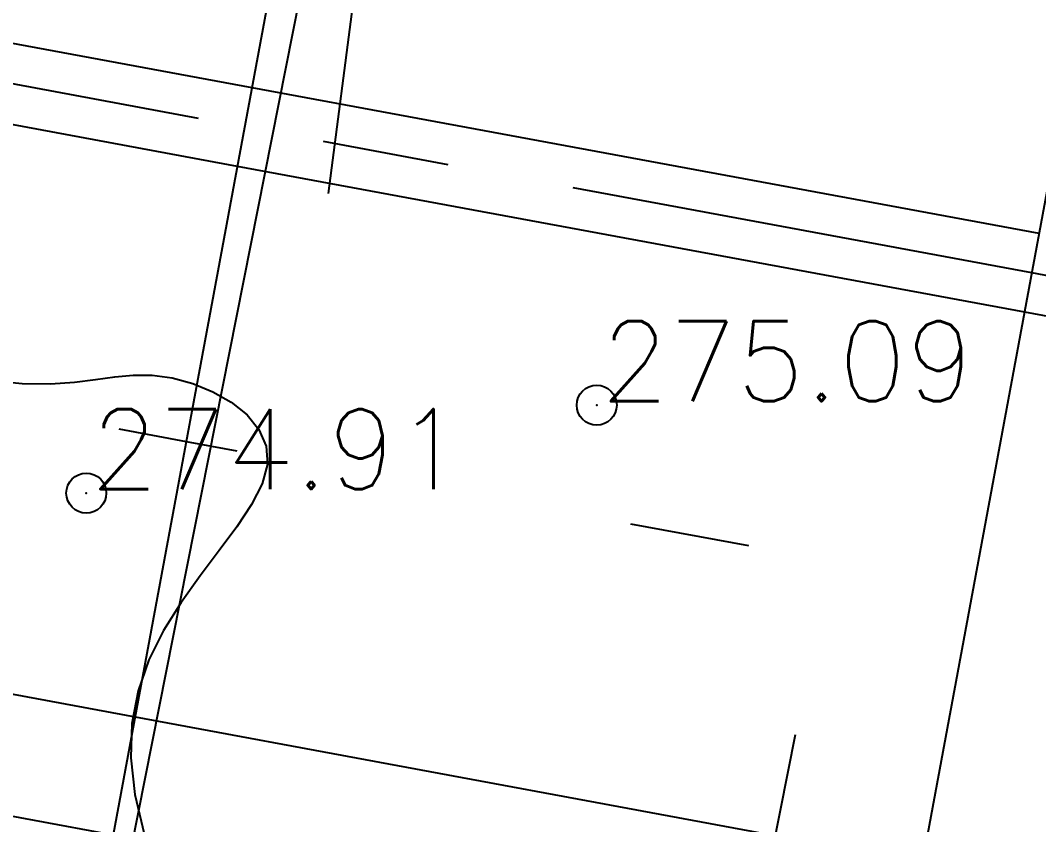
# Model space of a CAD drawing. Header units: millimetres. Extents: x 524954 to 526204, y 9523489 to 9524010.
# Drawn here: x 525452 to 525464.72, y 9523635.48 to 9523645.53 of the extents above; entities that cross this region are included whole.
import ezdxf

# ---------------------------------------------------------------- set-up
doc = ezdxf.new("R2010")
doc.units = ezdxf.units.MM
doc.header["$PDMODE"] = 32
doc.header["$PDSIZE"] = 0.5
doc.linetypes.add('AXES2', pattern=[28.575, 19.05, -3.175, 3.175, -3.175])
doc.linetypes.add('T1', pattern=[13, 3, -10])
for name, color, linetype in [('CN_05_00', 6, 'Continuous'), ("Route - Bretelle d'entrée - Tabulations", 7, 'Continuous'), ('Route - Bretelle de sortie - Tabulations', 7, 'Continuous'), ('Route - Bretelle de sortie - Textes - Arcs', 7, 'Continuous'), ('Route - Route de la corniche de Brazzaville - Restitution en plan - Axe', 1, 'AXES2'), ('Route - Route de la corniche de Brazzaville - Restitution en plan - GEM_1_2TPC', 7, 'Continuous'), ('Route - Route de la corniche de Brazzaville - Restitution en plan - GEM_Trottoir', 7, 'Continuous'), ('Route - Route de la corniche de Brazzaville - Restitution en plan - GEM_VOIE 1', 7, 'Continuous'), ('Route - Route de la corniche de Brazzaville - Restitution en plan - GEM_VOIE 2', 7, 'Continuous'), ('Route - Route de la corniche de Brazzaville - Tabulations', 7, 'Continuous'), ('TopoAlt', 3, 'Continuous'), ('TOPOJIS', 7, 'Continuous')]:
    doc.layers.add(name, color=color, linetype=linetype)
doc.styles.add('Simplex 1.0', font='Simplex.shx', dxfattribs={"width": 0.99, "height": 1})

# ---------------------------------------------------------------- blocks, each defined once
blk = doc.blocks.new('TCPOINT M')
at = {"color": 0}
blk.add_point((0, 0), dxfattribs=at)
at = {"layer": 'TopoAlt', "style": 'Simplex 1.0', "width": 0.99}
blk.add_attdef('ALT', (0.15, 0.15), '', height=1, dxfattribs=at)

msp = doc.modelspace()

# ---------------------------------------------------------------- linework, layer by layer
at = {"layer": 'CN_05_00', "elevation": 275, "flags": 128}
msp.add_lwpolyline([(525451.603, 9523641.036), (525452.021, 9523640.993), (525452.373, 9523640.987), (525452.674, 9523641.008), (525452.937, 9523641.041), (525453.177, 9523641.076), (525453.407, 9523641.099), (525453.644, 9523641.097), (525453.895, 9523641.062), (525454.152, 9523640.992), (525454.403, 9523640.89), (525454.633, 9523640.758), (525454.83, 9523640.6), (525454.979, 9523640.416), (525455.069, 9523640.211), (525455.086, 9523639.985), (525455.021, 9523639.741), (525454.887, 9523639.48), (525454.701, 9523639.201), (525454.48, 9523638.905), (525454.243, 9523638.59), (525454.006, 9523638.258), (525453.787, 9523637.908), (525453.603, 9523637.54), (525453.47, 9523637.154), (525453.393, 9523636.746), (525453.378, 9523636.314), (525453.427, 9523635.855), (525453.547, 9523635.366)], dxfattribs=at)
at = {"layer": "Route - Bretelle d'entrée - Tabulations"}
msp.add_line((525455.846, 9523643.368), (525458.453, 9523663.198), dxfattribs=at)
at = {"layer": 'Route - Bretelle de sortie - Tabulations'}
msp.add_line((525461.676, 9523636.604), (525457.788, 9523616.986), dxfattribs=at)
at = {"layer": 'Route - Bretelle de sortie - Textes - Arcs'}
msp.add_line((525452.023, 9523628.322), (525465.631, 9523696.987), dxfattribs=at)
at = {"layer": 'Route - Route de la corniche de Brazzaville - Restitution en plan - Axe', "ltscale": 0.5, "flags": 128}
msp.add_lwpolyline([(525226.636, 9523750.387), (525229.419, 9523749.254), (525234.047, 9523747.362), (525238.644, 9523745.395), (525243.2, 9523743.336), (525247.714, 9523741.187), (525252.185, 9523738.947), (525256.609, 9523736.619), (525265.351, 9523731.763), (525274.078, 9523726.881), (525282.806, 9523721.998), (525286.095, 9523720.158), (525291.533, 9523717.116), (525300.26, 9523712.234), (525308.987, 9523707.351), (525317.714, 9523702.469), (525326.441, 9523697.586), (525335.168, 9523692.704), (525343.895, 9523687.821), (525352.622, 9523682.939), (525354.664, 9523681.796), (525361.349, 9523678.056), (525363.343, 9523676.941), (525370.076, 9523673.174), (525374.47, 9523670.787), (525378.91, 9523668.488), (525383.395, 9523666.279), (525387.923, 9523664.159), (525392.493, 9523662.13), (525397.103, 9523660.194), (525401.61, 9523658.404), (525406.433, 9523656.599), (525411.151, 9523654.942), (525415.9, 9523653.38), (525418.081, 9523652.697), (525421.776, 9523651.591), (525425.489, 9523650.542), (525430.323, 9523649.267), (525435.183, 9523648.089), (525440.064, 9523647.009), (525444.967, 9523646.027), (525454.799, 9523644.202), (525464.631, 9523642.379), (525474.464, 9523640.556), (525484.296, 9523638.733), (525494.129, 9523636.91), (525503.961, 9523635.088), (525513.794, 9523633.265), (525523.626, 9523631.442), (525533.459, 9523629.619), (525543.291, 9523627.797), (525553.124, 9523625.974), (525557.224, 9523625.214), (525562.956, 9523624.151), (525572.789, 9523622.328), (525582.622, 9523620.512), (525587.548, 9523619.655), (525592.483, 9523618.853), (525597.427, 9523618.106), (525602.379, 9523617.413), (525607.338, 9523616.776), (525612.304, 9523616.194), (525617.276, 9523615.667), (525622.254, 9523615.195), (525627.237, 9523614.779), (525632.224, 9523614.418), (525637.214, 9523614.112), (525642.208, 9523613.862), (525647.204, 9523613.668), (525652.202, 9523613.529), (525657.201, 9523613.445), (525662.201, 9523613.417), (525667.201, 9523613.445), (525672.2, 9523613.528), (525677.199, 9523613.667), (525682.195, 9523613.861), (525687.188, 9523614.111), (525692.179, 9523614.416), (525697.166, 9523614.777), (525702.149, 9523615.193), (525707.126, 9523615.664), (525712.099, 9523616.191), (525717.065, 9523616.773), (525722.024, 9523617.41), (525726.976, 9523618.102), (525731.92, 9523618.849), (525736.855, 9523619.651), (525741.781, 9523620.507), (525746.697, 9523621.419), (525751.603, 9523622.385), (525756.498, 9523623.405), (525761.381, 9523624.48), (525766.252, 9523625.609), (525771.11, 9523626.792), (525775.954, 9523628.028), (525780.785, 9523629.319), (525785.601, 9523630.663), (525790.401, 9523632.061), (525795.186, 9523633.512), (525799.954, 9523635.016), (525804.706, 9523636.573), (525809.44, 9523638.182), (525814.155, 9523639.844), (525818.852, 9523641.559), (525823.53, 9523643.325), (525828.187, 9523645.143), (525832.825, 9523647.013), (525837.441, 9523648.934), (525842.035, 9523650.907), (525846.607, 9523652.93), (525851.157, 9523655.004), (525855.683, 9523657.129), (525860.185, 9523659.304), (525864.663, 9523661.528), (525869.116, 9523663.802), (525873.543, 9523666.126), (525877.945, 9523668.499), (525882.319, 9523670.92), (525886.666, 9523673.39), (525890.986, 9523675.908), (525895.278, 9523678.473), (525899.54, 9523681.087), (525903.774, 9523683.747), (525907.977, 9523686.454), (525912.15, 9523689.208), (525916.293, 9523692.008), (525920.404, 9523694.854), (525924.483, 9523697.746), (525928.53, 9523700.682), (525932.544, 9523703.664), (525936.524, 9523706.69), (525940.471, 9523709.759), (525944.383, 9523712.873), (525948.26, 9523716.03), (525952.103, 9523719.229), (525955.909, 9523722.472), (525959.679, 9523725.756), (525963.412, 9523729.082), (525967.108, 9523732.449), (525970.767, 9523735.857), (525974.387, 9523739.306), (525977.969, 9523742.794), (525981.512, 9523746.322), (525985.016, 9523749.889), (525988.479, 9523753.495), (525991.903, 9523757.14), (525995.285, 9523760.822), (525998.627, 9523764.541), (526001.927, 9523768.297), (526005.185, 9523772.09), (526008.401, 9523775.919), (526011.574, 9523779.783), (526014.704, 9523783.682), (526017.79, 9523787.616), (526020.832, 9523791.583), (526023.831, 9523795.585), (526026.784, 9523799.619), (526029.693, 9523803.686), (526032.556, 9523807.785), (526035.373, 9523811.916), (526038.145, 9523816.077), (526040.87, 9523820.27), (526043.548, 9523824.492), (526046.182, 9523828.742), (526051.428, 9523837.255), (526056.675, 9523845.768), (526059.298, 9523850.024), (526061.922, 9523854.281), (526064.055, 9523857.742)], dxfattribs=at)
at = {"layer": 'Route - Route de la corniche de Brazzaville - Restitution en plan - GEM_1_2TPC', "flags": 128}
for points in [[(525392.962, 9523663.216), (525397.502, 9523661.172), (525401.947, 9523659.277), (525406.709, 9523657.357), (525411.37, 9523655.588), (525416.069, 9523653.91), (525418.228, 9523653.175), (525421.916, 9523652.071), (525425.621, 9523651.024), (525430.446, 9523649.752), (525435.296, 9523648.576), (525440.168, 9523647.498), (525445.06, 9523646.518), (525454.89, 9523644.693), (525464.723, 9523642.87)], [(525392.024, 9523661.045), (525396.703, 9523659.215), (525401.273, 9523657.53), (525406.158, 9523655.84), (525410.931, 9523654.296), (525415.732, 9523652.849), (525417.934, 9523652.219), (525421.637, 9523651.111), (525425.356, 9523650.059), (525430.201, 9523648.782), (525435.07, 9523647.602), (525439.961, 9523646.52), (525444.874, 9523645.536), (525454.708, 9523643.71), (525464.54, 9523641.887), (525474.373, 9523640.064)]]:
    msp.add_lwpolyline(points, dxfattribs=at)
at = {"layer": 'Route - Route de la corniche de Brazzaville - Restitution en plan - GEM_Trottoir', "flags": 128}
msp.add_lwpolyline([(525384.349, 9523655.03), (525388.654, 9523653.242), (525393.489, 9523651.346), (525398.212, 9523649.601), (525403.262, 9523647.849), (525408.195, 9523646.248), (525413.157, 9523644.748), (525415.433, 9523644.096), (525419.262, 9523642.949), (525423.107, 9523641.862), (525428.116, 9523640.542), (525433.15, 9523639.322), (525438.208, 9523638.203), (525443.287, 9523637.185), (525453.158, 9523635.352), (525462.991, 9523633.53), (525472.823, 9523631.707)], dxfattribs=at)
at = {"layer": 'Route - Route de la corniche de Brazzaville - Restitution en plan - GEM_VOIE 1', "linetype": 'T1', "ltscale": 0.5, "flags": 128}
msp.add_lwpolyline([(525224.038, 9523745.506), (525227.346, 9523744.16), (525231.934, 9523742.285), (525236.429, 9523740.361), (525240.885, 9523738.347), (525245.3, 9523736.245), (525249.672, 9523734.055), (525254, 9523731.778), (525262.666, 9523726.963), (525271.393, 9523722.081), (525280.12, 9523717.199), (525283.41, 9523715.358), (525288.847, 9523712.316), (525297.574, 9523707.434), (525306.301, 9523702.551), (525315.028, 9523697.669), (525323.755, 9523692.786), (525332.483, 9523687.904), (525341.21, 9523683.021), (525349.937, 9523678.139), (525351.979, 9523676.996), (525358.664, 9523673.256), (525360.658, 9523672.141), (525367.496, 9523668.537), (525372.041, 9523666.209), (525376.629, 9523663.974), (525381.259, 9523661.833), (525385.929, 9523659.785), (525390.636, 9523657.832), (525395.38, 9523655.975), (525400.013, 9523654.265), (525404.966, 9523652.549), (525409.805, 9523650.982), (525414.671, 9523649.513), (525416.904, 9523648.874), (525420.659, 9523647.75), (525424.43, 9523646.684), (525429.342, 9523645.389), (525434.279, 9523644.193), (525439.239, 9523643.095), (525444.22, 9523642.097), (525454.07, 9523640.269), (525463.902, 9523638.446), (525473.735, 9523636.623), (525483.567, 9523634.8), (525493.4, 9523632.977), (525503.232, 9523631.155), (525513.065, 9523629.332), (525522.897, 9523627.509), (525532.73, 9523625.686), (525542.562, 9523623.864), (525552.395, 9523622.041), (525556.495, 9523621.281), (525562.227, 9523620.218), (525572.059, 9523618.395), (525581.915, 9523616.575), (525586.885, 9523615.711), (525591.864, 9523614.901), (525596.851, 9523614.147), (525601.847, 9523613.449), (525606.85, 9523612.806), (525611.861, 9523612.218), (525616.877, 9523611.687), (525621.899, 9523611.211), (525626.926, 9523610.791), (525631.957, 9523610.427), (525636.992, 9523610.119), (525642.03, 9523609.866), (525647.071, 9523609.67), (525652.113, 9523609.53), (525657.157, 9523609.445), (525662.201, 9523609.417), (525667.246, 9523609.445), (525672.289, 9523609.529), (525677.332, 9523609.669), (525682.372, 9523609.865), (525687.41, 9523610.117), (525692.445, 9523610.425), (525697.477, 9523610.789), (525702.504, 9523611.208), (525707.526, 9523611.684), (525712.542, 9523612.215), (525717.552, 9523612.802), (525722.555, 9523613.445), (525727.551, 9523614.143), (525732.539, 9523614.897), (525737.518, 9523615.706), (525742.488, 9523616.57), (525747.448, 9523617.49), (525752.397, 9523618.464), (525757.336, 9523619.494), (525762.262, 9523620.578), (525767.176, 9523621.717), (525772.077, 9523622.91), (525776.965, 9523624.158), (525781.839, 9523625.46), (525786.697, 9523626.817), (525791.541, 9523628.227), (525796.368, 9523629.69), (525801.179, 9523631.208), (525805.972, 9523632.778), (525810.748, 9523634.402), (525815.506, 9523636.079), (525820.245, 9523637.809), (525824.964, 9523639.591), (525829.663, 9523641.425), (525834.341, 9523643.312), (525838.998, 9523645.25), (525843.634, 9523647.24), (525848.246, 9523649.282), (525852.836, 9523651.374), (525857.403, 9523653.518), (525861.945, 9523655.712), (525866.463, 9523657.956), (525870.955, 9523660.25), (525875.422, 9523662.594), (525879.862, 9523664.988), (525884.276, 9523667.431), (525888.662, 9523669.923), (525893.02, 9523672.463), (525897.349, 9523675.052), (525901.65, 9523677.688), (525905.921, 9523680.372), (525910.162, 9523683.104), (525914.372, 9523685.882), (525918.551, 9523688.707), (525922.699, 9523691.578), (525926.814, 9523694.495), (525930.897, 9523697.458), (525934.946, 9523700.466), (525938.962, 9523703.519), (525942.944, 9523706.616), (525946.891, 9523709.757), (525950.803, 9523712.942), (525954.679, 9523716.17), (525958.519, 9523719.441), (525962.323, 9523722.754), (525966.09, 9523726.11), (525969.819, 9523729.507), (525973.51, 9523732.945), (525977.162, 9523736.425), (525980.776, 9523739.944), (525984.35, 9523743.503), (525987.885, 9523747.102), (525991.38, 9523750.74), (525994.833, 9523754.417), (525998.246, 9523758.132), (526001.617, 9523761.884), (526004.947, 9523765.674), (526008.234, 9523769.5), (526011.478, 9523773.363), (526014.679, 9523777.262), (526017.837, 9523781.195), (526020.951, 9523785.164), (526024.02, 9523789.167), (526027.045, 9523793.204), (526030.025, 9523797.274), (526032.959, 9523801.377), (526035.848, 9523805.513), (526038.69, 9523809.68), (526041.486, 9523813.879), (526044.235, 9523818.108), (526046.937, 9523822.368), (526049.587, 9523826.643), (526054.834, 9523835.156), (526060.08, 9523843.669), (526062.704, 9523847.926), (526065.327, 9523852.182), (526067.63, 9523855.918)], dxfattribs=at)
at = {"layer": 'Route - Route de la corniche de Brazzaville - Restitution en plan - GEM_VOIE 2', "flags": 128}
msp.add_lwpolyline([(525394.056, 9523652.735), (525398.752, 9523651), (525403.773, 9523649.259), (525408.678, 9523647.669), (525413.611, 9523646.177), (525415.874, 9523645.529), (525419.681, 9523644.39), (525423.504, 9523643.309), (525428.484, 9523641.996), (525433.489, 9523640.783), (525438.517, 9523639.67), (525443.567, 9523638.659), (525453.432, 9523636.827), (525463.264, 9523635.004), (525473.097, 9523633.182)], dxfattribs=at)
at = {"layer": 'Route - Route de la corniche de Brazzaville - Tabulations'}
for p, q in [((525456.622, 9523654.034), (525445.685, 9523595.039)), ((525466.454, 9523652.211), (525455.518, 9523593.216))]:
    msp.add_line(p, q, dxfattribs=at)

# ---------------------------------------------------------------- block references
at = {"layer": 'TOPOJIS'}
ref = msp.add_blockref('TCPOINT M', (525459.198, 9523640.722, 275.09), dxfattribs=at)
ref.add_attrib('ALT', '275.09', (525459.248, 9523640.772, 275.09), dxfattribs={"layer": 'TopoAlt', "height": 1, "style": 'Simplex 1.0', "width": 0.99})
ref = msp.add_blockref('TCPOINT M', (525452.822, 9523639.623, 274.91), dxfattribs=at)
ref.add_attrib('ALT', '274.91', (525452.872, 9523639.673, 274.91), dxfattribs={"layer": 'TopoAlt', "height": 1, "style": 'Simplex 1.0', "width": 0.99})

doc.saveas('drawing.dxf')
